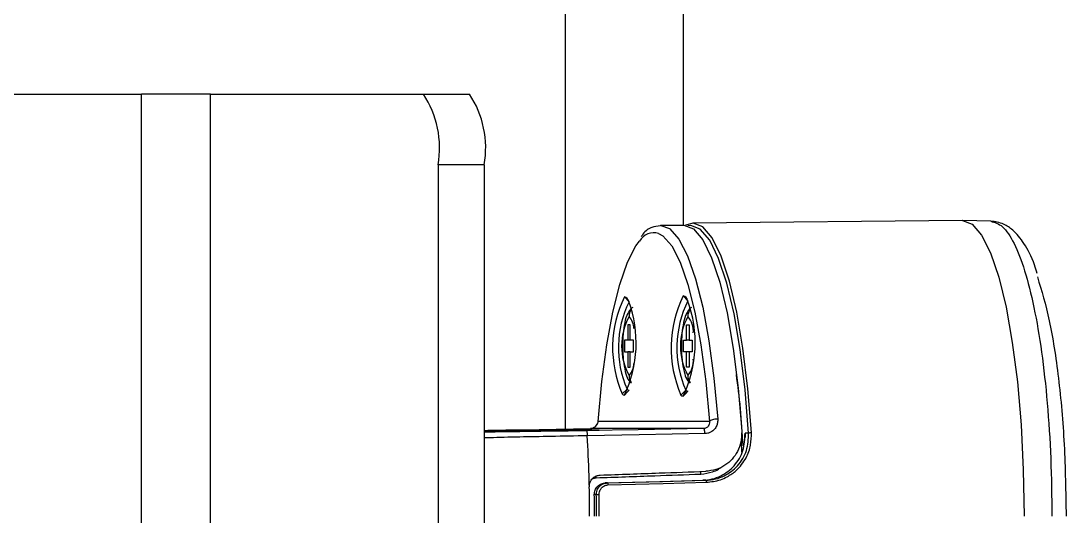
# Model space of a CAD drawing. Header units: millimetres. Extents: x 3916 to 10869, y 6515 to 11511.
# Drawn here: x 8048.19 to 8092.56, y 9577.86 to 9598.9 of the extents above; entities that cross this region are included whole.
import ezdxf

# ---------------------------------------------------------------- set-up
doc = ezdxf.new("R2010")
doc.units = ezdxf.units.MM
doc.header["$LTSCALE"] = 50

msp = doc.modelspace()

# ---------------------------------------------------------------- linework, layer by layer
at = {"color": 7, "linetype": 'Continuous', "lineweight": 25}
for p, q in [((8071.309, 9581.563), (8071.309, 10113.787)), ((8076.309, 10113.787), (8076.309, 9590.22)), ((8023.809, 9595.787), (8053.309, 9595.787)), ((8056.244, 9595.787), (8053.309, 9595.787)), ((8053.309, 9495.787), (8053.309, 9595.787)), ((8056.244, 9495.787), (8056.244, 9595.787)), ((8056.244, 9595.787), (8065.278, 9595.787)), ((8065.278, 9595.787), (8067.234, 9595.787)), ((8065.902, 9592.787), (8065.902, 9498.787)), ((8067.858, 9592.787), (8065.902, 9592.787)), ((8067.858, 9592.787), (8067.858, 9498.787)), ((8088.161, 9590.412), (8076.717, 9590.31)), ((8089.363, 9590.391), (8088.176, 9590.412)), ((8076.326, 9590.22), (8075.345, 9590.212)), ((8075.35, 9590.212), (8076.33, 9590.22)), ((8075.35, 9590.212), (8075.73, 9590.075)), ((8073.811, 9587.171), (8074.007, 9586.96)), ((8076.306, 9587.221), (8076.502, 9587.01)), ((8074.059, 9585.987), (8073.955, 9585.987)), ((8073.955, 9585.987), (8073.955, 9585.337)), ((8074.059, 9585.337), (8074.059, 9585.987)), ((8076.45, 9585.987), (8076.554, 9585.987)), ((8076.45, 9585.337), (8076.45, 9585.987)), ((8076.554, 9585.987), (8076.554, 9585.337)), ((8073.955, 9585.337), (8073.82, 9585.337)), ((8073.82, 9585.337), (8073.82, 9584.837)), ((8074.059, 9585.337), (8073.955, 9585.337)), ((8074.194, 9585.337), (8074.059, 9585.337)), ((8074.194, 9584.837), (8074.194, 9585.337)), ((8076.315, 9585.337), (8076.45, 9585.337)), ((8076.315, 9584.837), (8076.315, 9585.337)), ((8076.554, 9585.337), (8076.45, 9585.337)), ((8076.554, 9585.337), (8076.689, 9585.337)), ((8076.689, 9585.337), (8076.689, 9584.837)), ((8073.82, 9584.837), (8073.955, 9584.837)), ((8073.955, 9584.837), (8073.955, 9584.187)), ((8074.059, 9584.837), (8073.955, 9584.837)), ((8074.059, 9584.187), (8074.059, 9584.837)), ((8074.059, 9584.837), (8074.194, 9584.837)), ((8076.45, 9584.837), (8076.315, 9584.837)), ((8076.45, 9584.187), (8076.45, 9584.837)), ((8076.554, 9584.837), (8076.45, 9584.837)), ((8076.689, 9584.837), (8076.554, 9584.837)), ((8076.554, 9584.837), (8076.554, 9584.187)), ((8073.955, 9584.187), (8074.059, 9584.187)), ((8076.554, 9584.187), (8076.45, 9584.187)), ((8073.924, 9583.257), (8073.719, 9583.051)), ((8076.416, 9583.208), (8076.212, 9583.002)), ((8071.19, 9581.529), (8072.396, 9581.529)), ((8077.172, 9581.582), (8072.369, 9581.582)), ((8072.697, 9581.911), (8072.697, 9581.882)), ((8077.421, 9581.882), (8072.697, 9581.882)), ((8069.116, 9581.47), (8067.91, 9581.47)), ((8078.932, 9581.384), (8078.919, 9581.201)), ((8079.084, 9581.384), (8078.932, 9581.384)), ((8078.932, 9581.384), (8078.933, 9581.199)), ((8078.801, 9580.577), (8078.774, 9581.064)), ((8072.808, 9579.618), (8072.812, 9579.589)), ((8077.265, 9579.385), (8077.137, 9579.385)), ((8073.088, 9579.273), (8072.999, 9579.273)), ((8072.618, 9578.774), (8072.533, 9578.774))]:
    msp.add_line(p, q, dxfattribs=at)
at = {"color": 7, "linetype": 'Continuous', "lineweight": 25, "flags": 128}
for points in [[(8088.161, 9590.412), (8088.166, 9590.412), (8088.574, 9590.257), (8088.972, 9589.798), (8089.351, 9589.044), (8089.7, 9588.015), (8090.011, 9586.736), (8090.277, 9585.239), (8090.491, 9583.559), (8090.648, 9581.74), (8090.743, 9579.825), (8090.775, 9577.862)], [(8075.73, 9590.075), (8075.743, 9590.066), (8076.127, 9589.632), (8076.493, 9588.92), (8076.832, 9587.946), (8077.136, 9586.735), (8077.397, 9585.314), (8077.61, 9583.717), (8077.77, 9581.982)], [(8076.33, 9590.22), (8076.738, 9590.064), (8077.136, 9589.598), (8077.513, 9588.834), (8077.86, 9587.792), (8078.168, 9586.499), (8078.43, 9584.986), (8078.638, 9583.293), (8078.788, 9581.463)], [(8079.202, 9581.413), (8079.053, 9583.271), (8078.843, 9584.99), (8078.58, 9586.526), (8078.269, 9587.841), (8077.918, 9588.9), (8077.537, 9589.676), (8077.134, 9590.15), (8076.722, 9590.31), (8076.403, 9590.215)], [(8079.084, 9581.384), (8078.936, 9583.227), (8078.729, 9584.932), (8078.467, 9586.456), (8078.159, 9587.761), (8077.811, 9588.811), (8077.432, 9589.582), (8077.033, 9590.052), (8076.624, 9590.21), (8076.496, 9590.195)], [(8072.697, 9581.882), (8072.853, 9583.575), (8073.061, 9585.133), (8073.316, 9586.519), (8073.613, 9587.701), (8073.943, 9588.651), (8074.3, 9589.346), (8074.447, 9589.547)], [(8075.263, 9589.872), (8075.443, 9589.769), (8075.818, 9589.346), (8076.174, 9588.651), (8076.505, 9587.701), (8076.801, 9586.519), (8077.057, 9585.133), (8077.265, 9583.575), (8077.421, 9581.882)], [(8073.811, 9583.003), (8073.921, 9583.121), (8074.007, 9583.213)], [(8076.306, 9582.953), (8076.416, 9583.071), (8076.502, 9583.163)], [(8067.858, 9581.501), (8070.187, 9581.543), (8072.369, 9581.582)], [(8077.172, 9581.582), (8074.39, 9581.532), (8072.204, 9581.493)], [(8077.234, 9581.367), (8074.434, 9581.316), (8072.234, 9581.276)], [(8072.999, 9579.273), (8075.316, 9579.336), (8077.137, 9579.385)], [(8073.088, 9579.273), (8075.427, 9579.336), (8077.265, 9579.385)], [(8073.11, 9579.184), (8075.449, 9579.247), (8077.288, 9579.297)]]:
    msp.add_lwpolyline(points, dxfattribs=at)
at = {"color": 7, "linetype": 'Continuous', "lineweight": 25}
for centre, radius, start, end in [((8061.826, 9593.504), 4.138, 350.0132, 33.477), ((8063.783, 9593.504), 4.138, 350.0132, 33.477), ((8075.064, 9589.185), 0.715, 73.8089, 149.5461), ((8078.187, 9585.012), 4.879, 153.731, 203.6958), ((8077.94, 9585.019), 4.386, 153.731, 203.6958), ((8073.737, 9586.919), 0.263, 13.2441, 73.5411), ((8069.179, 9585.207), 5.13, 334.5544, 20.2098), ((8080.787, 9585.01), 4.996, 153.7305, 203.6971), ((8080.54, 9585.017), 4.503, 153.7305, 203.6971), ((8076.23, 9586.963), 0.27, 13.2556, 73.5503), ((8071.563, 9585.21), 5.253, 334.5541, 20.2119), ((8074.514, 9586.338), 0.507, 144.3539, 180.0766), ((8077.008, 9586.338), 0.507, 142.1117, 180.0839), ((8076.322, 9585.087), 2.631, 151.6281, 208.3719), ((8073.473, 9585.82), 0.743, 0.5384, 44.101), ((8078.816, 9585.087), 2.631, 151.6281, 208.3719), ((8075.829, 9585.725), 0.91, 354.7924, 42.2757), ((8073.473, 9584.354), 0.743, 315.899, 359.4616), ((8075.829, 9584.449), 0.91, 317.7243, 5.2076), ((8074.514, 9583.836), 0.507, 179.9234, 215.6461), ((8077.008, 9583.836), 0.507, 179.9161, 217.8883), ((8073.821, 9583.134), 0.132, 219.1838, 265.9061), ((8074.015, 9583.331), 0.118, 219.1838, 265.906), ((8076.316, 9583.087), 0.135, 219.1965, 265.9093), ((8076.51, 9583.284), 0.121, 219.1965, 265.9093), ((8016.934, 9577.967), 55.399, 1.6753, 3.4228), ((8014.412, 9577.882), 57.922, 1.20849, 1.68627), ((8013.433, 9577.863), 58.901, 359.99883, 1.20723), ((8015.538, 9577.862), 57.002, 359.9995, 0.916), ((8013.656, 9577.862), 58.969, 359.99954, 0.88543), ((8013.294, 9577.862), 59.449, 359.99954, 0.88543)]:
    msp.add_arc(centre, radius, start, end, dxfattribs=at)
for points, knots in [([(8075.328, 9590.185), (8075.209, 9590.174), (8074.936, 9590.149), (8074.677, 9589.958), (8074.544, 9589.765), (8074.518, 9589.727)], [0, 0, 0, 0, 0.383387, 0.8794, 1, 1, 1, 1]), ([(8091.336, 9588.17), (8091.298, 9588.293), (8091.135, 9588.821), (8090.874, 9589.302), (8090.555, 9589.756), (8090.281, 9590.039), (8089.89, 9590.314), (8089.55, 9590.364), (8089.363, 9590.391)], [0, 0, 0, 0, 0.093426, 0.402009, 0.53147, 0.655043, 0.810005, 1, 1, 1, 1]), ([(8089.363, 9590.386), (8089.53, 9590.34), (8089.868, 9590.247), (8090.357, 9589.506), (8090.81, 9588.348), (8091.207, 9586.778), (8091.534, 9584.867), (8091.774, 9582.687), (8091.929, 9580.322), (8091.949, 9578.682), (8091.958, 9577.862)], [0, 0, 0, 0, 0.122928, 0.248228, 0.373529, 0.498824, 0.624118, 0.749412, 0.874705, 1, 1, 1, 1]), ([(8091.342, 9588.019), (8091.518, 9587.44), (8091.871, 9586.282), (8092.255, 9583.785), (8092.513, 9580.935), (8092.545, 9578.886), (8092.561, 9577.862)], [0, 0, 0, 0, 0.250002, 0.500002, 0.749999, 1, 1, 1, 1]), ([(8074.169, 9586.724), (8074.151, 9586.713), (8074.078, 9586.669), (8073.989, 9586.544), (8073.878, 9586.327), (8073.799, 9585.992), (8073.741, 9585.524), (8073.742, 9585.2), (8073.742, 9585.065)], [0, 0, 0, 0, 0.034666, 0.139207, 0.276544, 0.543726, 0.809269, 1, 1, 1, 1]), ([(8076.663, 9586.723), (8076.645, 9586.712), (8076.573, 9586.669), (8076.484, 9586.544), (8076.373, 9586.327), (8076.294, 9585.992), (8076.237, 9585.543), (8076.237, 9585.24), (8076.238, 9585.124)], [0, 0, 0, 0, 0.035065, 0.142715, 0.284137, 0.559265, 0.832707, 1, 1, 1, 1]), ([(8076.238, 9585.124), (8076.236, 9585.044), (8076.229, 9584.778), (8076.269, 9584.329), (8076.357, 9583.918), (8076.442, 9583.659), (8076.566, 9583.54), (8076.601, 9583.507)], [0, 0, 0, 0, 0.11889, 0.395029, 0.68607, 0.911918, 1, 1, 1, 1]), ([(8073.742, 9585.065), (8073.74, 9585.005), (8073.735, 9584.759), (8073.774, 9584.329), (8073.862, 9583.918), (8073.945, 9583.663), (8074.065, 9583.548), (8074.095, 9583.518)], [0, 0, 0, 0, 0.0930433, 0.3805307, 0.6835331, 0.9186629, 1, 1, 1, 1]), ([(8078.845, 9580.842), (8078.816, 9581.382), (8078.759, 9582.472), (8078.628, 9583.405), (8078.562, 9583.876)], [0, 0, 0, 0, 0.495426, 1, 1, 1, 1]), ([(8077.77, 9581.982), (8077.77, 9581.929), (8077.771, 9581.822), (8077.715, 9581.658), (8077.626, 9581.534), (8077.517, 9581.448), (8077.43, 9581.404), (8077.332, 9581.374), (8077.272, 9581.37), (8077.234, 9581.367)], [0, 0, 0, 0, 0.1718049, 0.353517, 0.5653232, 0.6695824, 0.8096334, 0.8798679, 1, 1, 1, 1]), ([(8067.91, 9581.47), (8067.889, 9581.471), (8067.847, 9581.471), (8068.11, 9581.478), (8068.574, 9581.488), (8069.191, 9581.499), (8069.863, 9581.511), (8070.482, 9581.521), (8070.978, 9581.527), (8071.119, 9581.528), (8071.19, 9581.529)], [0, 0, 0, 0, 0.124921, 0.249842, 0.374778, 0.499738, 0.624718, 0.749716, 0.874723, 1, 1, 1, 1]), ([(8072.396, 9581.529), (8072.417, 9581.528), (8072.459, 9581.527), (8072.195, 9581.521), (8071.73, 9581.511), (8071.112, 9581.499), (8070.44, 9581.488), (8069.821, 9581.478), (8069.327, 9581.471), (8069.186, 9581.471), (8069.116, 9581.47)], [0, 0, 0, 0, 0.1252737, 0.2502815, 0.3752758, 0.5002518, 0.6252135, 0.7501515, 0.8750745, 1, 1, 1, 1]), ([(8072.369, 9581.582), (8072.389, 9581.583), (8072.429, 9581.586), (8072.488, 9581.606), (8072.545, 9581.638), (8072.606, 9581.689), (8072.669, 9581.771), (8072.687, 9581.842), (8072.697, 9581.882)], [0, 0, 0, 0, 0.117038, 0.23777, 0.363751, 0.496352, 0.718942, 1, 1, 1, 1]), ([(8072.693, 9581.911), (8072.686, 9581.87), (8072.673, 9581.789), (8072.609, 9581.696), (8072.544, 9581.638), (8072.506, 9581.618), (8072.488, 9581.608)], [0, 0, 0, 0, 0.3423636, 0.6799798, 0.84672, 1, 1, 1, 1]), ([(8077.421, 9581.882), (8077.422, 9581.842), (8077.424, 9581.771), (8077.383, 9581.689), (8077.334, 9581.637), (8077.285, 9581.606), (8077.23, 9581.586), (8077.191, 9581.583), (8077.172, 9581.582)], [0, 0, 0, 0, 0.2812, 0.503993, 0.636462, 0.762343, 0.883004, 1, 1, 1, 1]), ([(8077.234, 9581.367), (8077.231, 9581.4), (8077.224, 9581.467), (8077.207, 9581.535), (8077.189, 9581.575), (8077.177, 9581.579), (8077.172, 9581.582)], [0, 0, 0, 0, 0.279742, 0.559494, 0.779747, 1, 1, 1, 1]), ([(8068.373, 9581.499), (8068.241, 9581.497), (8068.039, 9581.493), (8067.904, 9581.49), (8067.858, 9581.489)], [0, 0, 0, 0, 0.652586, 1, 1, 1, 1]), ([(8072.204, 9581.493), (8071.675, 9581.484), (8070.616, 9581.467), (8069.016, 9581.442), (8068.271, 9581.433), (8067.858, 9581.428)], [0, 0, 0, 0, 0.3080042, 0.6162806, 1, 1, 1, 1]), ([(8072.234, 9581.275), (8071.716, 9581.265), (8070.711, 9581.246), (8069.311, 9581.218), (8068.345, 9581.197), (8067.945, 9581.184), (8067.858, 9581.182)], [0, 0, 0, 0, 0.307307, 0.596124, 0.912358, 1, 1, 1, 1]), ([(8067.899, 9581.485), (8067.94, 9581.485), (8068.073, 9581.487), (8068.4, 9581.492), (8068.666, 9581.497), (8068.799, 9581.499)], [0, 0, 0, 0, 0.185857, 0.592829, 1, 1, 1, 1]), ([(8068.799, 9581.499), (8068.927, 9581.502), (8069.184, 9581.506), (8069.47, 9581.512), (8069.623, 9581.516), (8069.618, 9581.518), (8069.455, 9581.516), (8069.16, 9581.512), (8068.776, 9581.506), (8068.507, 9581.502), (8068.373, 9581.499)], [0, 0, 0, 0, 0.124907, 0.249876, 0.374892, 0.499933, 0.625139, 0.750146, 0.875104, 1, 1, 1, 1]), ([(8070.702, 9581.482), (8070.699, 9581.482), (8070.689, 9581.481), (8070.845, 9581.482), (8071.132, 9581.486), (8071.515, 9581.492), (8071.783, 9581.497), (8071.918, 9581.499)], [0, 0, 0, 0, 0.1207641, 0.3404802, 0.5602339, 0.7800682, 1, 1, 1, 1]), ([(8071.918, 9581.499), (8072.046, 9581.502), (8072.303, 9581.506), (8072.588, 9581.512), (8072.742, 9581.516), (8072.737, 9581.518), (8072.574, 9581.516), (8072.279, 9581.512), (8071.895, 9581.506), (8071.626, 9581.502), (8071.491, 9581.499)], [0, 0, 0, 0, 0.124909, 0.249877, 0.374895, 0.499931, 0.625018, 0.750146, 0.875105, 1, 1, 1, 1]), ([(8072.204, 9581.493), (8072.208, 9581.489), (8072.214, 9581.482), (8072.222, 9581.433), (8072.229, 9581.367), (8072.232, 9581.306), (8072.234, 9581.276)], [0, 0, 0, 0, 0.285946, 0.499567, 0.749804, 1, 1, 1, 1]), ([(8077.137, 9579.385), (8077.272, 9579.397), (8077.537, 9579.421), (8078.012, 9579.599), (8078.512, 9579.979), (8078.902, 9580.634), (8078.922, 9581.134), (8078.932, 9581.384)], [0, 0, 0, 0, 0.133831, 0.262052, 0.501043, 0.750424, 1, 1, 1, 1]), ([(8078.788, 9581.463), (8078.786, 9581.309), (8078.781, 9581.013), (8078.629, 9580.608), (8078.395, 9580.269), (8078.082, 9580.004), (8077.697, 9579.814), (8077.408, 9579.781), (8077.261, 9579.764)], [0, 0, 0, 0, 0.180662, 0.349944, 0.504429, 0.66401, 0.829082, 1, 1, 1, 1]), ([(8077.265, 9579.385), (8077.403, 9579.398), (8077.672, 9579.422), (8078.151, 9579.601), (8078.655, 9579.979), (8079.05, 9580.633), (8079.073, 9581.134), (8079.084, 9581.384)], [0, 0, 0, 0, 0.135922, 0.264866, 0.501257, 0.750544, 1, 1, 1, 1]), ([(8077.288, 9579.297), (8077.491, 9579.32), (8077.802, 9579.355), (8078.225, 9579.548), (8078.629, 9579.832), (8078.985, 9580.294), (8079.195, 9580.864), (8079.199, 9581.234), (8079.201, 9581.413)], [0, 0, 0, 0, 0.189212, 0.289865, 0.434038, 0.649957, 0.830775, 1, 1, 1, 1]), ([(8072.781, 9579.604), (8073.618, 9579.634), (8075.111, 9579.687), (8076.604, 9579.74), (8077.261, 9579.764)], [0, 0, 0, 0, 0.559969, 1, 1, 1, 1]), ([(8077.05, 9579.648), (8077.05, 9579.664), (8077.049, 9579.697), (8077.054, 9579.736), (8077.062, 9579.759), (8077.068, 9579.762), (8077.071, 9579.764)], [0, 0, 0, 0, 0.2795163, 0.5590905, 0.7795439, 1, 1, 1, 1]), ([(8077.05, 9579.648), (8077.219, 9579.669), (8077.479, 9579.703), (8077.777, 9579.829), (8077.896, 9579.921), (8077.943, 9579.957)], [0, 0, 0, 0, 0.528148, 0.811863, 1, 1, 1, 1]), ([(8072.321, 9579.104), (8072.323, 9579.148), (8072.328, 9579.238), (8072.383, 9579.372), (8072.479, 9579.492), (8072.619, 9579.583), (8072.727, 9579.597), (8072.781, 9579.604)], [0, 0, 0, 0, 0.173961, 0.3502123, 0.567508, 0.7838319, 1, 1, 1, 1]), ([(8072.453, 9579.446), (8072.469, 9579.454), (8072.498, 9579.469), (8072.551, 9579.484), (8072.589, 9579.488), (8072.612, 9579.49)], [0, 0, 0, 0, 0.33101, 0.577026, 1, 1, 1, 1]), ([(8072.612, 9579.49), (8072.612, 9579.506), (8072.61, 9579.535), (8072.614, 9579.557), (8072.616, 9579.567)], [0, 0, 0, 0, 0.569352, 1, 1, 1, 1]), ([(8072.612, 9579.49), (8073.441, 9579.519), (8074.921, 9579.572), (8076.4, 9579.625), (8077.05, 9579.648)], [0, 0, 0, 0, 0.560319, 1, 1, 1, 1]), ([(8077.265, 9579.385), (8077.268, 9579.384), (8077.274, 9579.38), (8077.281, 9579.357), (8077.285, 9579.328), (8077.287, 9579.307), (8077.288, 9579.297)], [0, 0, 0, 0, 0.279665, 0.559351, 0.779675, 1, 1, 1, 1]), ([(8072.533, 9578.774), (8072.539, 9578.838), (8072.552, 9578.967), (8072.643, 9579.108), (8072.743, 9579.194), (8072.854, 9579.255), (8072.943, 9579.266), (8072.999, 9579.273)], [0, 0, 0, 0, 0.2501087, 0.4994528, 0.643679, 0.775319, 1, 1, 1, 1]), ([(8072.618, 9578.774), (8072.619, 9578.8), (8072.621, 9578.867), (8072.656, 9578.991), (8072.73, 9579.108), (8072.826, 9579.19), (8072.936, 9579.253), (8073.028, 9579.266), (8073.088, 9579.273)], [0, 0, 0, 0, 0.101275, 0.261761, 0.499661, 0.634987, 0.763639, 1, 1, 1, 1]), ([(8072.736, 9578.781), (8072.738, 9578.817), (8072.742, 9578.888), (8072.786, 9578.995), (8072.854, 9579.082), (8072.938, 9579.141), (8073.021, 9579.176), (8073.081, 9579.181), (8073.11, 9579.184)], [0, 0, 0, 0, 0.172397, 0.344641, 0.559863, 0.706626, 0.853608, 1, 1, 1, 1]), ([(8073.088, 9579.273), (8073.091, 9579.272), (8073.096, 9579.269), (8073.103, 9579.245), (8073.108, 9579.216), (8073.109, 9579.195), (8073.11, 9579.184)], [0, 0, 0, 0, 0.279661, 0.559343, 0.779671, 1, 1, 1, 1])]:
    msp.add_open_spline(points, degree=3, knots=knots, dxfattribs=at)
for points in [[(8077.77, 9581.982), (8077.731, 9581.98), (8077.653, 9581.977), (8077.543, 9581.954), (8077.457, 9581.921), (8077.433, 9581.895), (8077.421, 9581.882)], [(8079.084, 9581.384), (8079.088, 9581.388), (8079.097, 9581.396), (8079.126, 9581.405), (8079.162, 9581.412), (8079.188, 9581.413), (8079.201, 9581.413)], [(8072.618, 9578.774), (8072.622, 9578.775), (8072.631, 9578.777), (8072.66, 9578.779), (8072.697, 9578.781), (8072.723, 9578.781), (8072.736, 9578.781)]]:
    msp.add_open_spline(points, degree=3, dxfattribs=at)

doc.saveas('drawing.dxf')
